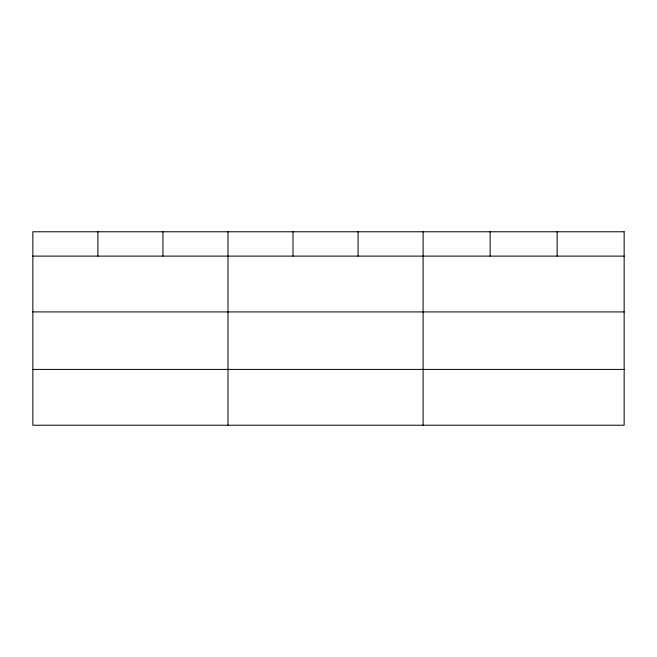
<?xml version="1.0" encoding="UTF-8"?>
<svg xmlns="http://www.w3.org/2000/svg" width="657" height="657" viewBox="0 0 657 657"><rect width="100%" height="100%" fill="white"/><g stroke="black" fill="none" stroke-linecap="round" stroke-linejoin="round"><path stroke-width="0.99" d="M32.85 256.107L624.15 256.107M32.85 311.919L624.15 311.919M32.85 369.415L624.15 369.415M557.136 231.773L557.136 256.107M490.122 231.773L490.122 256.107M423.108 231.773L423.108 425.227M358.065 231.773L358.065 256.107M293.022 231.773L293.022 256.107M227.979 231.773L227.979 425.227M162.936 231.773L162.936 256.107M97.893 231.773L97.893 256.107M624.15 231.773L32.85 231.773L32.85 425.227L624.15 425.227L624.15 231.773"/></g></svg>
